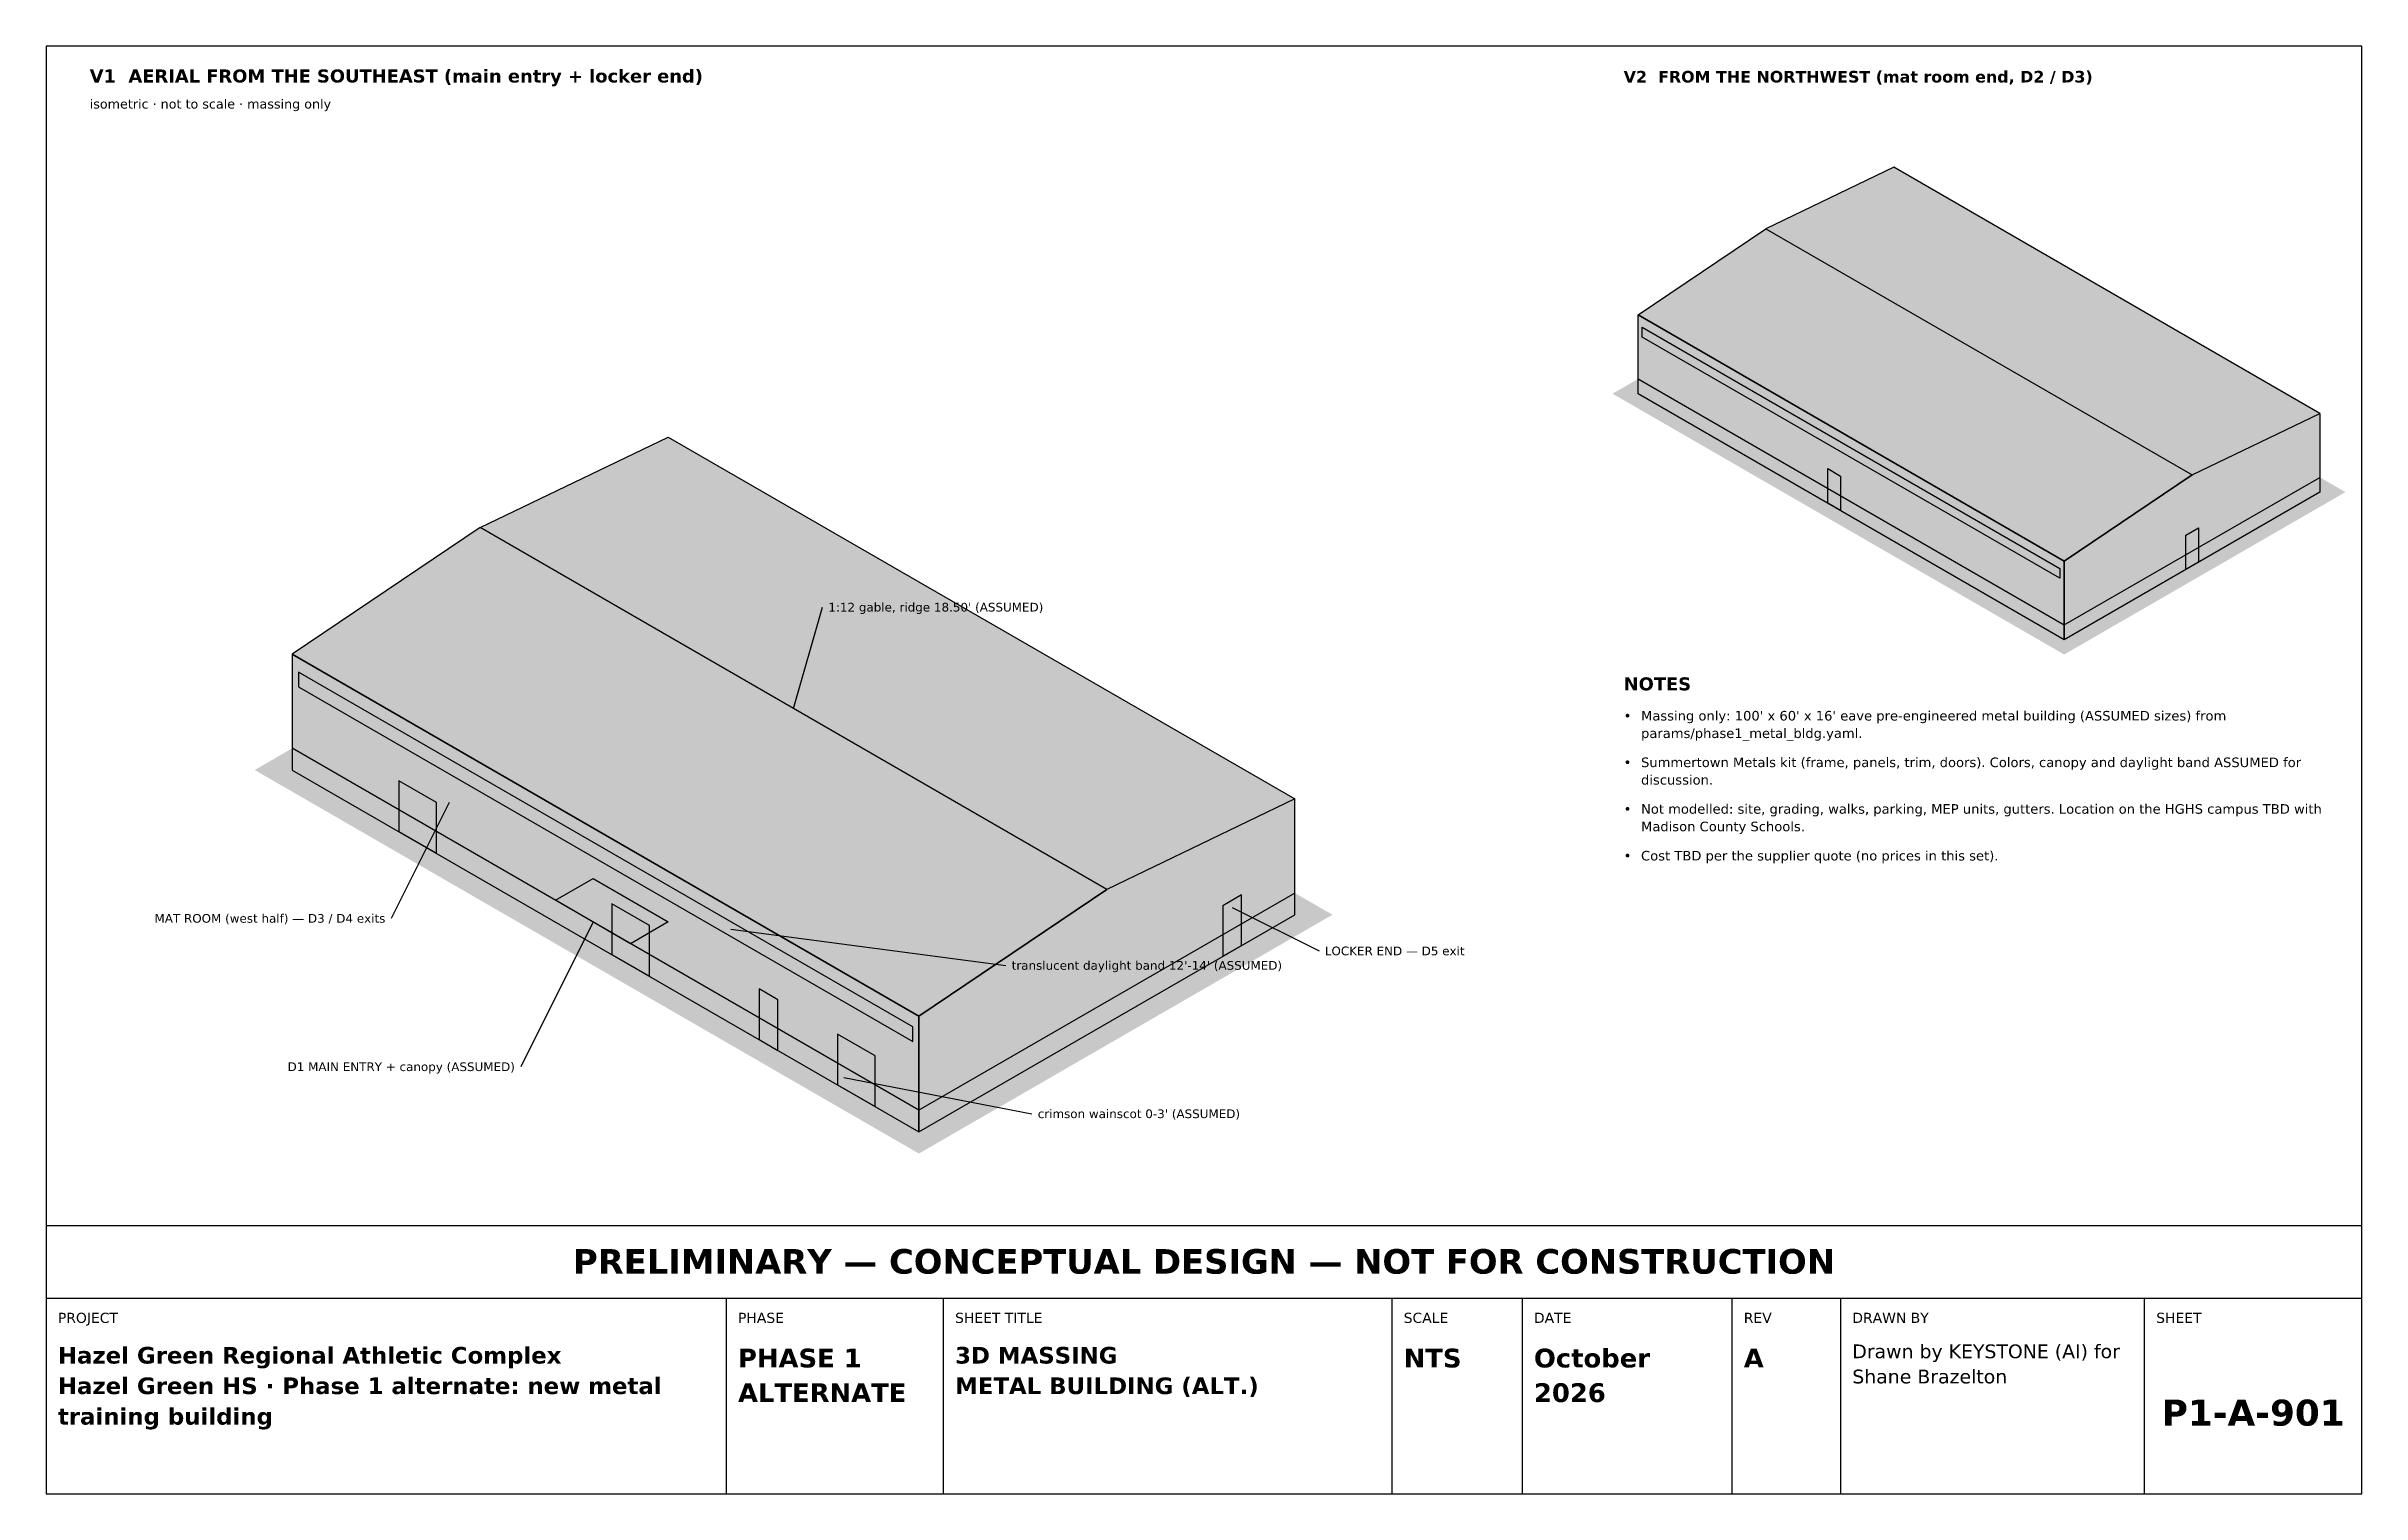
# Model space of a CAD drawing. Header units: inches. Extents: x 0.5 to 16.5, y 0.5 to 10.5.
import ezdxf
from ezdxf.enums import TextEntityAlignment as Align

# ---------------------------------------------------------------- set-up
doc = ezdxf.new("R2010")
doc.units = ezdxf.units.IN
doc.header["$MEASUREMENT"] = 0
for name, color, linetype in [('A-ANNO-TEXT', 7, 'Continuous'), ('A-MASS-CANO', 7, 'Continuous'), ('A-MASS-DOOR', 7, 'Continuous'), ('A-MASS-GLAZ', 7, 'Continuous'), ('A-MASS-GRND', 7, 'Continuous'), ('A-MASS-ROOF', 7, 'Continuous'), ('A-MASS-WALL', 7, 'Continuous'), ('G-ANNO-TTLB', 7, 'Continuous')]:
    doc.layers.add(name, color=color, linetype=linetype)
doc.styles.add('KS-BOLD', font='DejaVuSans-Bold.ttf')
doc.styles.add('KS-REG', font='DejaVuSans.ttf')

msp = doc.modelspace()

# ---------------------------------------------------------------- hatches: boundary and pattern name
at = {"layer": 'A-MASS-CANO', "true_color": 0x9e1b1b}
msp.add_hatch(color=7, dxfattribs=at).paths.add_polyline_path([(4.278, 4.75), (4.798, 4.45), (4.538, 4.3), (4.019, 4.6)])
at = {"layer": 'A-MASS-DOOR', "true_color": 0xffffff}
for points in [[(12.899, 7.292), (12.81, 7.343), (12.81, 7.582), (12.899, 7.53)], [(15.372, 6.935), (15.284, 6.885), (15.284, 7.122), (15.372, 7.173)], [(2.936, 5.075), (3.196, 4.925), (3.196, 5.275), (2.936, 5.425)], [(4.408, 4.225), (4.668, 4.075), (4.668, 4.425), (4.408, 4.575)], [(8.63, 4.213), (8.76, 4.287), (8.76, 4.638), (8.63, 4.562)], [(5.426, 3.638), (5.556, 3.562), (5.556, 3.913), (5.426, 3.988)], [(5.967, 3.325), (6.227, 3.175), (6.227, 3.525), (5.967, 3.675)]]:
    msp.add_hatch(color=7, dxfattribs=at).paths.add_polyline_path(points)
at = {"layer": 'A-MASS-GLAZ', "true_color": 0xf3f0d8}
for points in [[(14.415, 6.825), (11.529, 8.491), (11.529, 8.559), (14.415, 6.893)], [(2.243, 6.075), (6.487, 3.625), (6.487, 3.725), (2.243, 6.175)]]:
    msp.add_hatch(color=7, dxfattribs=at).paths.add_polyline_path(points)
at = {"layer": 'A-MASS-GRND', "true_color": 0xeeeeee}
for points in [[(16.388, 7.42), (13.267, 9.222), (11.323, 8.1), (14.444, 6.298)], [(1.94, 5.5), (6.53, 2.85), (9.388, 4.5), (4.798, 7.15)]]:
    msp.add_hatch(color=7, dxfattribs=at).paths.add_polyline_path(points)
at = {"layer": 'A-MASS-ROOF', "true_color": 0x4a4a4a}
for points in [[(16.211, 7.964), (13.267, 9.664), (12.383, 9.239), (15.328, 7.539)], [(4.798, 7.8), (9.128, 5.3), (7.829, 4.675), (3.499, 7.175)]]:
    msp.add_hatch(color=7, dxfattribs=at).paths.add_polyline_path(points)
at = {"layer": 'A-MASS-ROOF', "true_color": 0x5b5b5b}
for points in [[(14.444, 6.944), (11.5, 8.644), (12.383, 9.239), (15.328, 7.539)], [(2.2, 6.3), (6.53, 3.8), (7.829, 4.675), (3.499, 7.175)]]:
    msp.add_hatch(color=7, dxfattribs=at).paths.add_polyline_path(points)
at = {"layer": 'A-MASS-WALL', "true_color": 0xc4c9ce}
for points in [[(14.444, 6.4), (11.5, 8.1), (11.5, 8.644), (14.444, 6.944)], [(6.53, 3), (9.128, 4.5), (9.128, 5.3), (7.829, 4.675), (6.53, 3.8)]]:
    msp.add_hatch(color=7, dxfattribs=at).paths.add_polyline_path(points)
at = {"layer": 'A-MASS-WALL', "true_color": 0x861717}
for points in [[(14.444, 6.4), (11.5, 8.1), (11.5, 8.202), (14.444, 6.502)], [(6.53, 3), (9.128, 4.5), (9.128, 4.65), (6.53, 3.15)]]:
    msp.add_hatch(color=7, dxfattribs=at).paths.add_polyline_path(points)
at = {"layer": 'A-MASS-WALL', "true_color": 0xd8dce0}
for points in [[(16.211, 7.42), (14.444, 6.4), (14.444, 6.944), (15.328, 7.539), (16.211, 7.964)], [(2.2, 5.5), (6.53, 3), (6.53, 3.8), (2.2, 6.3)]]:
    msp.add_hatch(color=7, dxfattribs=at).paths.add_polyline_path(points)
at = {"layer": 'A-MASS-WALL', "true_color": 0x9e1b1b}
for points in [[(16.211, 7.42), (14.444, 6.4), (14.444, 6.502), (16.211, 7.522)], [(2.2, 5.5), (6.53, 3), (6.53, 3.15), (2.2, 5.65)]]:
    msp.add_hatch(color=7, dxfattribs=at).paths.add_polyline_path(points)

# ---------------------------------------------------------------- linework, layer by layer
at = {"layer": 'A-ANNO-TEXT'}
for p, q in [((5.664, 5.925), (5.864, 6.625)), ((3.283, 5.275), (2.883, 4.475)), ((8.695, 4.55), (9.295, 4.25)), ((4.278, 4.45), (3.778, 3.45)), ((5.231, 4.4), (7.131, 4.15)), ((6.011, 3.375), (7.311, 3.125))]:
    msp.add_line(p, q, dxfattribs=at)
at = {"layer": 'A-MASS-CANO'}
msp.add_lwpolyline([(4.278, 4.75), (4.798, 4.45), (4.538, 4.3), (4.019, 4.6)], close=True, dxfattribs=at)
at = {"layer": 'A-MASS-DOOR'}
for points in [[(12.899, 7.292), (12.81, 7.343), (12.81, 7.582), (12.899, 7.53)], [(15.372, 6.935), (15.284, 6.885), (15.284, 7.122), (15.372, 7.173)], [(2.936, 5.075), (3.196, 4.925), (3.196, 5.275), (2.936, 5.425)], [(4.408, 4.225), (4.668, 4.075), (4.668, 4.425), (4.408, 4.575)], [(8.63, 4.213), (8.76, 4.287), (8.76, 4.638), (8.63, 4.562)], [(5.426, 3.638), (5.556, 3.562), (5.556, 3.913), (5.426, 3.988)], [(5.967, 3.325), (6.227, 3.175), (6.227, 3.525), (5.967, 3.675)]]:
    msp.add_lwpolyline(points, close=True, dxfattribs=at)
at = {"layer": 'A-MASS-GLAZ'}
for points in [[(14.415, 6.825), (11.529, 8.491), (11.529, 8.559), (14.415, 6.893)], [(2.243, 6.075), (6.487, 3.625), (6.487, 3.725), (2.243, 6.175)]]:
    msp.add_lwpolyline(points, close=True, dxfattribs=at)
at = {"layer": 'A-MASS-ROOF'}
for points in [[(16.211, 7.964), (13.267, 9.664), (12.383, 9.239), (15.328, 7.539)], [(14.444, 6.944), (11.5, 8.644), (12.383, 9.239), (15.328, 7.539)], [(4.798, 7.8), (9.128, 5.3), (7.829, 4.675), (3.499, 7.175)], [(2.2, 6.3), (6.53, 3.8), (7.829, 4.675), (3.499, 7.175)]]:
    msp.add_lwpolyline(points, close=True, dxfattribs=at)
at = {"layer": 'A-MASS-WALL'}
for points in [[(14.444, 6.4), (11.5, 8.1), (11.5, 8.644), (14.444, 6.944)], [(14.444, 6.4), (11.5, 8.1), (11.5, 8.202), (14.444, 6.502)], [(16.211, 7.42), (14.444, 6.4), (14.444, 6.944), (15.328, 7.539), (16.211, 7.964)], [(16.211, 7.42), (14.444, 6.4), (14.444, 6.502), (16.211, 7.522)], [(2.2, 5.5), (6.53, 3), (6.53, 3.8), (2.2, 6.3)], [(2.2, 5.5), (6.53, 3), (6.53, 3.15), (2.2, 5.65)], [(6.53, 3), (9.128, 4.5), (9.128, 5.3), (7.829, 4.675), (6.53, 3.8)], [(6.53, 3), (9.128, 4.5), (9.128, 4.65), (6.53, 3.15)]]:
    msp.add_lwpolyline(points, close=True, dxfattribs=at)
at = {"layer": 'G-ANNO-TTLB'}
for p, q in [((0.5, 1.85), (16.5, 1.85)), ((5.2, 0.5), (5.2, 1.85)), ((6.7, 0.5), (6.7, 1.85)), ((9.8, 0.5), (9.8, 1.85)), ((10.7, 0.5), (10.7, 1.85)), ((12.15, 0.5), (12.15, 1.85)), ((12.9, 0.5), (12.9, 1.85)), ((15, 0.5), (15, 1.85))]:
    msp.add_line(p, q, dxfattribs=at)
for points in [[(0.5, 0.5), (16.5, 0.5), (16.5, 10.5), (0.5, 10.5)], [(0.5, 1.85), (16.5, 1.85), (16.5, 2.35), (0.5, 2.35)]]:
    msp.add_lwpolyline(points, close=True, dxfattribs=at)

# ---------------------------------------------------------------- texts
at = {"layer": 'A-ANNO-TEXT'}
for s, height, style, p in [('V1  AERIAL FROM THE SOUTHEAST (main entry + locker end)', 0.09, 'KS-BOLD', (0.8, 10.25)), ('V2  FROM THE NORTHWEST (mat room end, D2 / D3)', 0.08, 'KS-BOLD', (11.4, 10.25)), ('isometric · not to scale · massing only', 0.064, 'KS-REG', (0.8, 10.07)), ("1:12 gable, ridge 18.50' (ASSUMED)", 0.06, 'KS-REG', (5.904, 6.595)), ('NOTES', 0.09, 'KS-BOLD', (11.4, 6.05)), ('•', 0.066, 'KS-REG', (11.4, 5.842)), ('params/phase1_metal_bldg.yaml.', 0.066, 'KS-REG', (11.52, 5.721)), ("Massing only: 100' x 60' x 16' eave pre-engineered metal building (ASSUMED sizes) from", 0.066, 'KS-REG', (11.52, 5.842)), ('•', 0.066, 'KS-REG', (11.4, 5.52)), ('discussion.', 0.066, 'KS-REG', (11.52, 5.399)), ('Summertown Metals kit (frame, panels, trim, doors). Colors, canopy and daylight band ASSUMED for', 0.066, 'KS-REG', (11.52, 5.52)), ('•', 0.066, 'KS-REG', (11.4, 5.198)), ('Not modelled: site, grading, walks, parking, MEP units, gutters. Location on the HGHS campus TBD with', 0.066, 'KS-REG', (11.52, 5.198)), ('Madison County Schools.', 0.066, 'KS-REG', (11.52, 5.077)), ('•', 0.066, 'KS-REG', (11.4, 4.875)), ('Cost TBD per the supplier quote (no prices in this set).', 0.066, 'KS-REG', (11.52, 4.875)), ("translucent daylight band 12'-14' (ASSUMED)", 0.06, 'KS-REG', (7.171, 4.12)), ('LOCKER END — D5 exit', 0.06, 'KS-REG', (9.335, 4.22)), ("crimson wainscot 0-3' (ASSUMED)", 0.06, 'KS-REG', (7.351, 3.095))]:
    msp.add_text(s, height=height, dxfattribs=dict(at, style=style)).set_placement(p)
at = {"layer": 'A-ANNO-TEXT', "style": 'KS-REG'}
for s, p in [('MAT ROOM (west half) — D3 / D4 exits', (2.843, 4.445)), ('D1 MAIN ENTRY + canopy (ASSUMED)', (3.738, 3.42))]:
    msp.add_text(s, height=0.06, dxfattribs=at).set_placement(p, align=Align.RIGHT)
at = {"layer": 'G-ANNO-TTLB', "style": 'KS-BOLD'}
for s, height, p in [('PRELIMINARY — CONCEPTUAL DESIGN — NOT FOR CONSTRUCTION', 0.17, (8.5, 2.02)), ('P1-A-901', 0.18, (15.75, 0.97))]:
    msp.add_text(s, height=height, dxfattribs=at).set_placement(p, align=Align.CENTER)
at = {"layer": 'G-ANNO-TTLB'}
for s, height, style, p in [('PROJECT', 0.07, 'KS-REG', (0.58, 1.68)), ('PHASE', 0.07, 'KS-REG', (5.28, 1.68)), ('SHEET TITLE', 0.07, 'KS-REG', (6.78, 1.68)), ('SCALE', 0.07, 'KS-REG', (9.88, 1.68)), ('DATE', 0.07, 'KS-REG', (10.78, 1.68)), ('REV', 0.07, 'KS-REG', (12.23, 1.68)), ('DRAWN BY', 0.07, 'KS-REG', (12.98, 1.68)), ('SHEET', 0.07, 'KS-REG', (15.08, 1.68)), ('Hazel Green Regional Athletic Complex', 0.115, 'KS-BOLD', (0.58, 1.399)), ('PHASE 1', 0.13, 'KS-BOLD', (5.28, 1.372)), ('3D MASSING', 0.115, 'KS-BOLD', (6.78, 1.399)), ('NTS', 0.13, 'KS-BOLD', (9.88, 1.372)), ('October', 0.13, 'KS-BOLD', (10.78, 1.372)), ('A', 0.13, 'KS-BOLD', (12.23, 1.372)), ('Drawn by KEYSTONE (AI) for', 0.095, 'KS-REG', (12.98, 1.436)), ('Hazel Green HS · Phase 1 alternate: new metal', 0.115, 'KS-BOLD', (0.58, 1.188)), ('METAL BUILDING (ALT.)', 0.115, 'KS-BOLD', (6.78, 1.188)), ('Shane Brazelton', 0.095, 'KS-REG', (12.98, 1.262)), ('ALTERNATE', 0.13, 'KS-BOLD', (5.28, 1.133)), ('2026', 0.13, 'KS-BOLD', (10.78, 1.133)), ('training building', 0.115, 'KS-BOLD', (0.58, 0.977))]:
    msp.add_text(s, height=height, dxfattribs=dict(at, style=style)).set_placement(p)

doc.saveas('drawing.dxf')
